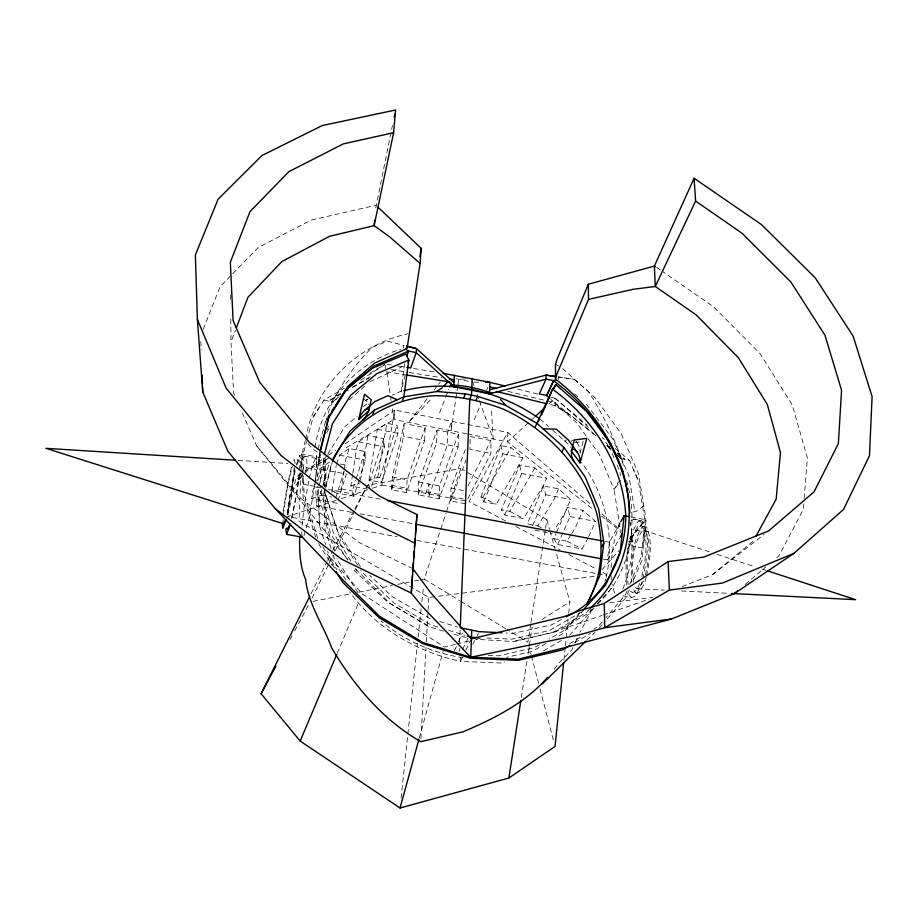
<?xml version="1.0" encoding="UTF-8"?>
<svg xmlns="http://www.w3.org/2000/svg" width="918" height="918" viewBox="0 0 918 918"><rect width="100%" height="100%" fill="white"/><g stroke="black" fill="none" stroke-linecap="round" stroke-linejoin="round"><path stroke-width="0.69" stroke-dasharray="4.59 3.44" d="M558.5 379.696L558.5 377.011L574.657 379.363M550.961 397.264L555.126 398.286L555.103 405.779L573.257 417.139L593.923 433.95M470.177 436.486L490.923 440.56L490.889 453.412L467.228 499.966M458.128 447.02L458.369 434.168L437.037 429.98L418.677 481.984L418.172 494.825L439.091 498.784L458.128 447.02L436.635 442.82L437.037 429.98M465.311 503.741L450.681 500.976L450.967 488.135L465.747 448.409M439.091 498.784L439.458 485.943L458.369 434.168M470.131 439.297L470.016 449.338L490.889 453.412M611.124 567.599C611.847 552.705 613.798 537.443 620.029 523.753M424.667 440.491L425.149 427.639L404.115 423.508L392.376 476.97L391.699 489.81L406.513 492.61L424.667 440.491L403.495 436.36L404.115 423.508M406.513 492.61L407.099 479.781L425.149 427.639M301.012 472.621L299.027 521.286L428.798 597.434L596.379 576.079M301.07 471.186L301.77 454.008L325.087 458.472L326.223 487.228M460.652 657.277L460.492 661.304L500.608 663.003L504.728 662.039M459.229 651.332L459.344 648.464M459.585 642.738L460.125 629.851M300.37 466.046L300.679 459.941L299.773 455.225L295.412 467.342M294.265 467.514L291.19 493.414L286.841 514.987M420.926 738.818L426.009 647.42M426.331 641.705L428.006 611.721M428.086 610.286L428.798 597.434M302.951 472.208L303.307 467.055L316.481 469.557L315.413 479.334M403.518 348.037L403.725 345.352M803.72 503.936L803.273 509.501L778.843 555.964L775.572 558.718M804.157 498.371L807.381 458.002L792.326 405.022L760.173 353.717L713.55 306.807L662.417 271.407M385.227 368.611L385.514 365.157M375.772 207.984L392.422 125.41M302.045 525.44L304.019 507.895L308.678 481.124M294.839 468.811L291.591 493.368L287.414 514.654M287.506 514.757L290.272 494.882L295.137 470.727M563.916 659.973L565.236 647.213M565.373 645.79L568.15 618.858M568.735 613.19L569.894 601.841L555.333 549.882M631.01 516.972L646.123 519.852L641.877 560.485L632.571 582.241M283.329 514.952L287.506 486.345L292.417 466.103M401.097 798.052L417.506 643.059M418.115 637.367L421.27 607.509M421.878 601.818L423.531 586.177M319.739 453.171L317.571 469.27L319.533 453.366M603.298 559.131L607.509 559.923L609.437 542.274L620.132 522.916M606.213 577.307C614.957 537.81 606.006 494.722 581.53 462.465M318.443 463.383L320.084 452.849M314.943 484.096L309.205 517.442L303.847 536.055M315.103 482.719L316.515 469.109L316.446 459.321L315.666 458.266L299.773 455.225M404.643 363.689L401.155 391.148L402.784 394.545M299.566 474.17L296.709 494.182L291.247 521.39M287.036 514.39L289.847 494.928L295.103 468.696M337.262 503.293L311.661 498.508L312.568 491.681L319.579 468.983L329.654 461.995L323.893 480.435L323.147 485.817M283.272 511.074L287.334 485.232L292.142 464.313M311.661 498.508L321.839 495.238L322.402 491.199M359.076 480.194L353.946 496.225L331.754 492.059L336.24 465.495M590.997 608.967L590.4 613.04L579.912 632.318M331.754 492.059L341.416 488.961L344.101 470.968M344.307 469.58L345.96 458.507L349.173 448.466L364.871 451.495L365.49 460.136L359.5 478.852M457.703 386.249L451.105 430.737L451.576 421.316L447.72 432.068L447.399 444.92L428.649 496.799L429.085 483.97L425.7 493.391M457.91 384.849L458.736 379.295L465.449 379.008M367.625 489.099L350.848 485.932L352.581 474.64M352.799 473.229L356.712 447.823L358.628 441.925L367.877 435.511L383.632 438.575L384.424 446.917L371.297 486.965M530.73 623.942L527.884 642.233L507.161 629.599M530.948 622.53L545.372 529.64M545.59 528.24L546.91 519.795L465.678 471.359M521.286 697.577L527.173 659.48M528.045 653.834L529.135 646.777M529.353 645.365L532.176 627.017M316.572 461.146L316.664 465.093L316.561 461.077M360.476 480.217L367.877 435.511M369.013 480.103L377.309 429.303L386.834 423.29L397.046 425.286L397.942 433.342L381.59 482.489L369.013 480.103L377.768 477.291L379.719 477.67L381.59 482.489M377.768 477.291L386.834 423.29M301.46 473.562L296.044 477.245L298.901 479.621L300.014 472.954M300.909 467.618L303.158 454.272L306.543 441.673M372.444 488.238L381.877 485.083L394.694 410.071L507.792 432.424L590.962 504.544M287.816 515.227L296.044 477.245M391.699 489.81L403.495 436.36M641.934 576.47C645.147 560.301 649.106 542.09 642.313 526.381L640.202 525.199L637.861 526.278C627.109 543.158 625.938 565.109 628.164 584.559M642.761 579.097C646.444 560.565 650.988 539.681 643.174 521.711L640.764 520.368L631.309 518.567M645.503 574.875C648.292 560.864 651.688 545.085 645.779 531.499L643.931 530.443L641.889 531.361C632.25 546.703 631.079 566.773 633.982 584.33M646.57 575.907C649.611 560.164 653.283 542.412 646.57 527.196L640.202 525.199M291.499 517.947C295.493 499.266 299.658 480.275 299.555 461.111L298.947 460.17L294.391 459.31L293.427 460.71M309.228 478.439L312.912 463.98L315.666 458.266M405.148 374.9L401.155 391.148L392.227 395.153M331.123 548.471L325.029 529.468L323.641 494.561L331.857 462.442M325.695 487.768L332.201 462.316M318.133 464.095L320.623 454.456M318.936 486.471L325.936 459.459M305.361 440.502L302.825 449.981L303.376 469.706M305.705 439.171C313.795 387.293 356.987 344.698 407.73 333.819M315 447.525C321.541 400.741 356.035 362.771 400.902 349.173M318.018 449.315L325.718 420.524L327.256 418.149M306.887 440.433L313.187 416.979L318.959 407.936M579.969 453.4L583.148 441.547L573.452 442.717M419.354 737.831L443.222 651.149M325.695 421.81L327.106 416.921M335.77 497.854L343.814 471.921M338.088 500.631L346.373 474.078L319.579 468.983M336.654 464.21L339.522 455.156L349.173 448.466M353.946 496.225L352.305 491.004L355.771 480.103M356.195 478.748L364.871 451.495M641.911 581.748L637.436 592.982L634.579 596.528L631.882 597.446L620.947 595.449M328.162 413.249L330.388 406.307L334.634 397.861A379.318 283.777 31 0 1 366.649 352.994L372.077 347.371L387.499 341.152L404.092 345.432M327.198 429.911L328.449 426.021M646.272 577.273L644.046 584.192L639.112 592.489L636.736 593.303L632.445 592.512L630.379 591.02M317.984 480.229L325.087 458.472M383.632 438.575L368.634 484.612L369.977 488.376M351.583 512.267L316.423 505.726L321.793 489.489M322.241 488.135L325.821 477.314M379.719 477.67L397.046 425.286M420.111 579.901L424.288 579.074L440.296 530.489M440.743 529.147L446.079 512.955M446.527 511.601L460.756 468.432L464.451 470.624M323.641 494.561L325.006 490.441L323.618 457.313L324.903 487.033M418.172 494.825L436.635 442.82M296.663 465.174L298.947 460.17M305.464 471.45C307.381 466.734 307.61 460.974 305.556 456.326L302.481 458.289M450.681 500.976L466.046 459.929M234.71 395.337L233.585 392.732L230.992 342.001L235.421 330.273M480.986 496.936L501.01 445.678L510.97 447.628L522.95 457.749L496.225 504.257L483.947 501.928L480.986 496.936L496.225 504.257M439.607 412.802L445.207 398.504M445.723 397.207L448.776 389.416M483.947 501.928L502.857 453.825L501.01 445.678M203.234 329.241L220.045 286.749L231.772 274.689M534.85 467.973L509.811 511.349L501.469 509.765L519.577 465.013L534.85 467.973L546.577 478.312L544.236 484.004L523.673 518.578L504.716 514.998L501.469 509.765M504.716 514.998L521.631 473.481L519.577 465.013M474.285 419.675L480.734 404.218M486.655 390.047L487.722 387.465M627.086 590.894L625.456 594.807L605.995 617.527M629.805 584.376L641.234 556.985L645.434 515.641L638.423 473.631L621.165 433.583L595.128 397.758L562.045 368.026M558.5 488.812L554.461 498.463L537.81 525.957L527.345 523.983L543.433 485.909L558.5 488.812L570.629 499.495L564.799 513.105L554.461 529.893M337.342 653.054L358.972 601.829M532.601 525.624L545.751 494.722L543.433 485.909M629.289 589.918L626.007 597.595L603.677 623.001M556.572 532.165L567.485 507.402L582.964 510.362L575.276 527.93L571.501 533.943M588.151 537.879L582.001 549.021L557.685 544.477L553.692 538.682L555.998 533.473M604.928 581.209L606.052 578.696M557.685 544.477L570.078 516.582L567.485 507.402M454.49 650.782L457.921 643.093M458.495 641.808L462.5 632.846M588.713 536.605L595.518 521.413L582.964 510.362M597.721 603.849C631.045 572.981 638.607 523.019 626.65 480.596M571.306 441.512L571.753 440.537L573.979 439.883M572.947 647.477L571.776 650.001L559.647 662.36L553.554 669.922M575.265 642.416L577.594 637.367M622.817 589.012C631.481 568.414 634.418 544.73 630.15 522.744M368.198 404.666L368.462 404.081M639.731 583.4L637.287 588.599L634.808 591.697L632.445 592.512M643.587 580.865L639.307 588.059L637.253 588.782L635.44 587.497L634.464 585.386M462.638 649.439L468.1 637.976M302.458 474.514L293.301 489.879M462.316 657.563L460.492 661.304C416.91 651.941 375.887 628.245 349.586 591.892M465.954 650.07L470.808 640.098M312.051 598.088L328.403 564.742M329.034 563.457L332.798 555.769M335.322 550.639L354.807 510.878M355.438 509.593L367.384 485.232L460.756 468.432M310.995 593.82L326.992 561.793M327.623 560.508L332.201 551.661M468.042 485.874L490.923 440.56M472.839 644.321L474.755 640.523M477.314 635.451L478.599 632.915M332.867 550.398L354.107 510.293M354.773 509.042L367.384 485.232M290.008 639.662L292.016 635.887M294.712 630.861L309.492 603.195M607.509 559.923L619.616 538.246M482.902 497.304L510.97 447.628M326.67 432.63L329.596 427.891M327.726 454.215L344.812 426.824L357.148 416.233M553.692 538.682L566.968 541.172L570.744 535.148M313.187 416.979L323.962 400.11L344.376 388.153M627.464 548.689L632.766 540.794L628.589 537.168M618.181 484.004L614.131 489.65L619.076 521.424L619.202 526.576L621.52 523.49M555.241 405.595L548.207 404.092M427.099 398.86L408.659 422.395L432.516 397.735M434.122 389.898L437.634 385.411M438.506 384.286L440.261 382.049M602.288 621.853L598.593 626.179L593.716 629.14M589.459 609.15L586.74 612.272L553.657 632.066L514.218 641.59L475.708 639.261M599.029 628.291L602.747 624.056M602.013 569.711L618.904 550.616M629.232 538.946L646.123 519.852M593.957 608.072L569.768 635.072M579.912 612.891L564.18 630.322L549.297 638.951M584.261 609.495L562.091 634.086L555.895 637.677M592.626 608.875L588.794 613.052L555.138 632.02L515.021 640.959M597.411 603.642L613.706 585.879M298.901 479.621L302.768 475.547M304.707 473.504L307.656 470.395L329.206 457.692M232.747 273.679L258.165 247.55L311.168 220.113L376.024 205.265M586.854 640.225L594.967 632.273M534.138 417.506L507.562 441.845L467.939 434.053M548.838 404.058L555.126 398.286L587.268 425.126M349.242 399.8L366.936 384.367M363.39 406.685L368.313 402.497L363.195 398.446M745.129 584.456L765.784 566.991M367.292 399.227L365.708 400.546L368.015 399.181M682.131 586.579L712.609 574.588L753.403 540.931M712.609 574.588L764.086 534.448M338.811 396.92L332.626 401.82L338.145 397.769M304.81 471.278L327.278 455.971M328.46 455.167L335.563 450.336M345.019 443.899L394.694 410.071L393.983 419.503L343.447 449.304M620.602 480.619L618.021 482.386L614.131 489.65L599.385 454.525L576.848 423.014L550.823 399.376M352.397 387.281L370.746 376.518M346.625 391.229L348.542 389.955M340.612 393.34L328.77 401.063L340.693 394.212M360.74 380.213L385.606 364.01M542.079 619.478L569.894 601.841M569.367 643.92L582.758 635.795M574.588 642.703L590.469 633.34M369.736 373.305L384.39 364.721M643.77 505.703L637.207 510.901L631.986 512.393M543.651 650.782L561.644 640.305M581.553 611.916L549.515 630.459L511.911 639.158L485.415 637.941M539.371 644.7L534.402 647.569L499.059 655.819L486.242 655.257M545.992 643.426L532.371 651.332L506.61 657.368M352.65 387.327L368.772 378.067M561.46 619.352L551.569 624.894L513.288 633.34L506.185 632.995M640.764 520.368L638.079 521.631C626.053 539.991 625.227 563.755 626.351 585.076M370.069 381.647L403.14 366.305L405.882 367.016M644.447 526.003L642.084 527.081C631.492 543.089 630.804 563.904 631.836 582.551M553.657 632.066L601.967 615.45M603.298 614.991L648.923 599.305M336.057 500.367L287.529 516.559L397.092 536.778M341.439 498.577L367.051 490.028M350.848 485.932L360.04 482.983M632.766 540.794L628.692 541.792L644.826 519.611L638.217 480.435L633.535 469.695M455.362 644.344L444.358 647.029L362.289 593.946L329.551 556.675M456.739 644.011L469.121 641.005M475.994 639.33L481.502 637.987M312.946 601.382L350.527 593.843M358.869 592.179L392.273 585.477M397.838 584.364L408.98 582.138M414.546 581.025L418.723 580.187M630.723 520.231L635.371 519.347L639.8 521.068L642.279 523.122M609.85 602.713L652.859 597.354M474.193 382.14L481.319 382.221M564.478 440.789L566.555 440.858M637.253 588.782L664.368 590.125M681.489 590.985L727.159 593.257M238.106 460.388L287.931 463.51M558.144 376.942L574.22 379.352L588.335 391.412L593.039 398.951A396.06 309.825 15.3 0 1 619.73 454.215L623.081 463.888L623.609 468.754M387.006 364.239L391.217 364.916M398.24 366.053L406.663 367.407M413.674 368.543L434.73 371.951M390.861 369.518L407.741 372.238M409.141 372.467L441.489 377.677M386.398 371.744L404.574 374.67M463.108 657.77C433.089 653.203 404.069 640.649 381.039 620.878M416.749 540.404L596.539 573.578M597.939 573.842L606.373 575.391M321.839 495.238L331.593 497.074M360.017 513.839L414.867 524.052M341.416 488.961L352.305 491.004M314.667 486.31L303.789 484.268L302.779 474.778M319.992 487.825L315.769 487.033L316.423 505.726M328.437 489.42L381.911 499.472M605.226 541.482L609.437 542.274M534.942 530.237L552.246 533.484M340.509 464.06L345.925 465.105L346.052 467.664M392.376 476.97L407.099 479.781M418.677 481.984L439.458 485.943M450.967 488.135L465.506 490.912M570.078 516.582L595.518 521.413M391.894 485.392L406.674 488.204M418.31 490.407L439.183 494.366M450.738 496.558L464.003 499.082M381.877 485.083L466.321 501.09M339.522 455.156L365.49 460.136M545.751 494.722L570.629 499.495M358.628 441.925L384.424 446.917M521.631 473.481L546.577 478.312M377.309 429.303L397.942 433.342M502.857 453.825L522.95 457.749M323.962 400.11L333.578 402.004M620.43 458.575L629.473 460.354L638.217 480.435M466.539 433.778L393.983 419.503L392.342 408.602M456.177 378.778L472.77 382.129L474.193 386.099M517.649 389.106L538.464 394.212M507.815 391.32L545.372 400.5M546.772 400.833L555.115 402.876L596.057 436.05M466.149 637.505L451.645 633.672M439.688 621.555L457.405 626.937M437.817 626.994L431.081 624.928L393.696 602.782L362.22 572.396L360.694 569.986M448.592 630.287L464.749 635.245M443.509 631.159L428.591 626.546L389.347 602.896L354.153 567.496M643.931 530.443L709.063 551.741M717.21 554.403L755.193 566.831M761.986 569.045L766.048 570.376M412.836 568.655L359.523 542.756L299.681 497.487L256.742 445.987L241.491 410.92M509.811 511.349L523.673 518.578M537.81 525.957L541.425 527.839M566.968 541.172L582.001 549.021M505.715 521.034L469.121 501.63L507.792 432.424L507.562 441.845L592.718 509.146M515.813 526.393L559.969 549.813M568.804 554.495L596.562 569.217M602.874 572.568L606.66 574.576M555.505 364.228L558.775 366.133M430.14 618.652L392.02 596.448L369.575 575.23M427.834 625.628L387.832 602.311L354.646 570.858L352.34 567.29M424.288 579.074L459.631 600.624M460.847 601.359L505.944 628.864M568.265 413.536L555.906 405.882L555.115 402.876M656.611 267.379L661.258 270.603M636.736 593.303L634.636 591.8L632.972 588.128M631.882 597.446L629.507 595.702L627.625 591.479M601.485 516.065L618.227 529.296L621.761 533.519M607.177 445.058L609.391 446.859M617.171 453.159L624.951 459.47L617.435 452.884M602.197 437.588L604.377 439.412M615.29 448.512L629.473 460.354M601.76 513.908L621.211 530.765M555.126 398.286L588.427 427.467M605.616 442.522L607.773 444.404M574.576 393.868L577.801 396.702M586.372 404.264L612.834 438.976L628.841 475.524L634.889 511.796M607.349 445.861L610.436 448.615M539.979 418.872L548.505 426.491M552.762 430.301L568.288 444.197L570.537 447.296M606.626 445.482L610.826 449.269M617.125 454.961L621.337 458.759L617.504 455.121M575.816 441.042L576.974 442.384M256.742 445.987L347.899 559.693M308.069 443.612L311.891 448.443L317.284 452.058L316.262 455.902L317.261 480.791M360.395 566.544L337.64 531.476L325.213 494.113M347.715 560.141L330.79 533.955L317.812 494.618L317.479 486.322M576.974 442.396L578.971 446.022L580.176 451.885M357.63 565.155L339.258 536.192L326.624 497.154L326.452 492.897M357.905 592.58L337.79 560.737L336.917 558.018M345.994 580.061L336.344 564.754L333.303 555.252M334.508 567.932L331.49 563.136L327.68 551.179M294.391 459.31L295.126 463.464M318.489 543.605L332.19 565.477M350.814 561.105L333.521 533.129L320.921 492.874L320.669 485.817M355.335 568.403L356.838 570.835M322.906 546.944L336.849 569.722M614.555 592.971L611.778 583.63M609.07 445.884L611.732 452.276M612.26 453.549L614.922 459.941M617.057 465.059L619.719 471.45M629.863 522.812L630.597 524.855L630.287 522.767M477.039 394.04L478.944 399.33M479.414 400.65L493.184 439.011L491.371 407.833M334.737 551.225L326.418 525.406L325.064 491.841M317.812 494.618L319.613 525.945L325.557 544.535M315.7 537.179L303.101 497.2L302.366 473.516M317.766 538.556L304.053 493.873L303.56 476.316M546.91 519.795L549.584 529.365M549.974 530.73L554.954 548.505M528.596 644.975L531.097 654.58M531.453 655.945L538.602 683.371M540.025 688.856L553.956 742.341M620.063 472.609L620.534 475.65M386.88 372.478L390.276 394.981M390.483 396.346L391.102 400.432M611.09 575.586L611.354 579.648M301.758 531.763L301.965 535.825M318.225 489.168L319.613 525.945M200.824 341.496L201.145 349.919M319.533 453.182L320.623 484.406M301.77 454.008L302.332 472.127M283.042 519.714L283.123 522.744M230.613 294.988L230.647 299.268M230.808 319.2L230.992 342.001M644.241 539.348L642.152 547.931L631.997 546.015L631.492 529.376L643.793 531.717L644.241 539.348"/><path stroke-width="1.38" d="M590.366 608.106C627.66 574.53 636.404 521.516 623.701 474.514C611.273 436.452 587.199 403.381 555.459 379.077L555.505 364.228L556.698 360.189L588.323 284.247L654.373 266.071L655.452 266.576M549.779 398.435L546.658 395.601L553.657 380.591L556.469 379.983M546.658 395.601L553.657 380.591L546.026 379.18L489.489 393.856L453.802 386.673L416.221 352.696L408.372 350.951L405.561 349.173M489.489 393.856L489.879 382.313L443.153 373.316M756.076 536.02L776.146 499.151L780.472 452.585L767.299 404.459L738.382 357.687L696.085 314.817L655.291 286.473L654.373 266.071L694.077 178.276L761.47 224.566L815.207 277.798L853.132 336.114L872.1 396.599L869.472 455.741L843.516 509.456L793.955 553.347L734.251 593.648L671.437 618.996L562.068 648.36L518.337 659.147L470.739 657.265L471.737 630.333M472.162 378.732L471.485 395.153L469.809 399.25L460.251 626.983M453.802 386.673L454.376 375.129M412.4 575.448L411.287 593.085L422.188 606.454L470.739 657.265L580.394 634.567L604.732 627.705L671.437 618.996M412.664 571.375L413.261 562.963M275.251 508.698L341.771 559.269L411.287 593.085L416.956 514.573L379.191 495.927L309.481 442.556L259.679 382.267L233.08 320.474L230.349 262.227L249.994 211.633L288.929 171.62L343.171 143.942L393.615 132.697L395.589 109.999L322.252 125.559L261.917 155.532L218.105 199.24L195.373 254.906L197.381 319.384L202.752 392.043L227.871 451.243L275.251 508.698L343.458 580.52L379.501 616.23L423.129 642.577L470.716 657.265M320.21 450.531L328.931 416.864L347.933 386.226L374.854 362.977L406.651 348.679L407.741 344.158L420.111 263.443L421.155 248.308L378.067 207.216M406.651 348.679L406.835 346.155L416.497 348.633L454.008 382.634M406.617 356.322L408.372 350.951L406.628 356.069M413.593 558.695L414.133 551.592M414.454 547.323L415.108 538.786M415.441 534.517L416.956 514.573M374.624 220.217L374.119 225.656L389.576 236.821L420.111 263.443M563.629 662.807L555.034 746.449L508.882 778.005L400.041 808.001L300.175 741.067L261.114 693.744L309.722 596.39M583.412 609.85L605.65 585.064L620.166 552.12L624.148 515.652L629.645 516.708M319.992 452.563L328.449 418.023L347.302 388.452L374.085 366.041L408.361 351.204M332.546 460.974L333.234 458.3L350.137 431.012L374.269 410.162L403.863 396.805L436.957 391.516L465.311 393.914L477.647 396.392L505.485 405.251L536.927 423.313L564.008 447.571L585.064 476.717L598.708 509.111L603.826 542.836L599.775 575.793L587.543 603.115M332.591 461.261C350.997 420.823 391.917 397.85 435.373 395.647C458.897 396.037 481.812 400.822 503.73 409.313C547.243 429.498 582.333 466.883 596.631 513.001C604.021 543.536 602.965 576.745 586.579 604.296M580.05 462.959L586.786 438.402L574.335 439.986L571.34 450.933L580.05 462.959L579.728 457.692A15.606 11.9 84.5 0 0 577.043 452L568.242 439.86L556.262 429.154L543.031 428.775M419.893 256.661L421.155 248.308M508.882 778.005L520.85 700.4M394.155 116.999L394.729 114.199M393.615 132.697L374.119 225.656L329.562 236.305L281.86 261.561L247.894 297.375L236.408 327.669M358.663 419.583L360.958 414.718A15.939 7.941 -66.6 0 1 364.836 410.197L367.166 408.739L368.761 409.83L368.623 411L358.663 419.583L364.538 394.247L371.251 399.743L368.623 411L366.328 415.843A16.122 8.101 -66.9 0 1 362.472 420.364M555.459 379.077L556.664 374.647L588.518 299.383L588.323 284.247M408.154 362.725L408.82 360.017L405.859 354.073L372.398 368.244L344.996 390.758L335.747 405.045M324.329 454.617L332.5 423.634L350.779 395.199L376.85 373.637L408.82 360.017L403.863 396.805L402.359 400.948M286.255 519.416L282.813 528.458L282.182 523.696M400.041 808.001L418.975 739.208M290.57 524.063L286.577 534.356L285.819 528.848M372.823 414.316L374.269 410.162M285.509 519.806L283.593 523.811L45.9 448.34L235.249 460.205M289.675 524.729L287.414 529.307L286.864 528.045M449.797 386.822L451.323 382.921M463.647 398.022L465.311 393.914M475.96 400.477L477.647 396.392M300.175 741.067L336.78 654.373M541.631 415.005L552.579 389.221L555.838 384.619L586.545 411.39L610.608 443.509L623.024 471.554M535.079 427.329L552.579 389.221C593.039 418.837 622.909 464.198 625.755 515.113C625.892 556.251 604.767 598.926 566.395 616.586M554.07 388.417L555.838 384.619M694.077 178.276L695.603 201.053L655.291 286.473L633.156 289.296L588.518 299.383M562.08 451.553L564.008 447.571M261.114 693.744L275.893 666.078M601.715 546.692L603.826 542.836M620.809 521.699L624.148 515.652M620.293 537.053L622.312 533.438M328.024 416.956L329.573 414.58M331.88 411L334.198 407.431M536.927 423.313L539.222 419.985M299.658 536.353C299.452 551.018 299.624 565.568 305.591 579.281C308.23 604.262 323.216 624.653 331.627 647.775C353.728 685.276 382.611 719.746 420.765 741.675L462.97 731.853C493.815 718.794 525.119 703.119 547.461 677.484M443.451 386.432L448.42 381.291M542.228 683.967L585.845 641.212M535.194 416.542L544.638 407.902M364.848 410.185L374.877 401.556L388.004 395.681L397.242 399.8M734.251 593.648L737.51 590.894M695.603 201.053L742.123 233.321L790.891 282.021L824.972 335.242L841.554 390.207L838.364 443.646L814.036 491.876L768.561 530.96L703.808 557.088L668.097 561.587L604.308 603.413L580.073 610.585L564.295 616.575L471.427 638.836L430.588 592.592L412.836 568.655M436.429 391.607L442.35 387.717M569.699 645.595L562.367 649.921L518.475 660.34L470.693 658.309L422.9 643.725L379.077 617.699L342.839 582.494L335.988 571.558M793.955 553.347L722.592 583.022L669.383 590.102L604.732 627.705L604.308 603.413M489.627 389.817L546.061 375.118L555.47 376.541L546.061 375.118L546.026 379.18L539.314 394.006L546.658 395.348M629.805 512.829C627.705 460.32 595.885 411.723 553.657 380.844M403.92 390.712C450.325 378.686 499.851 391.366 538.763 418.172M492.105 393.179C479.299 388.922 465.656 385.262 452.081 385.124M485.599 382.267L489.879 382.313L505.152 386.053M478.45 637.62L471.473 637.299L467.434 636.071M731.439 593.476L855.61 599.672L767.414 570.824M501.939 632.777L479.242 631.653L460.136 627.763M449.935 379.042L454.146 379.719M405.974 374.888L449.912 381.968M286.577 534.356L302.676 537.305M416.267 524.316L600.475 558.614M387.545 500.528L602.415 540.954M407.087 367.257L410.679 367.98L416.221 352.696L416.497 348.633L406.846 346.143M489.719 386.914L496.684 388.612M496.386 391.458L546.83 403.759M415.154 543.272L358.628 515.331L281.057 455.558L226.126 388.165L197.381 319.384M500.562 399.41L506.002 405.549M577.032 451.989L574.691 449.659L572.602 449.269L571.34 450.933L571.662 456.177A15.755 12.106 84.9 0 0 574.335 461.869M283.123 522.744L283.593 523.811M668.097 561.587L669.383 590.102M202.109 375.198L202.43 383.621M202.534 386.421L202.752 392.043"/></g></svg>
